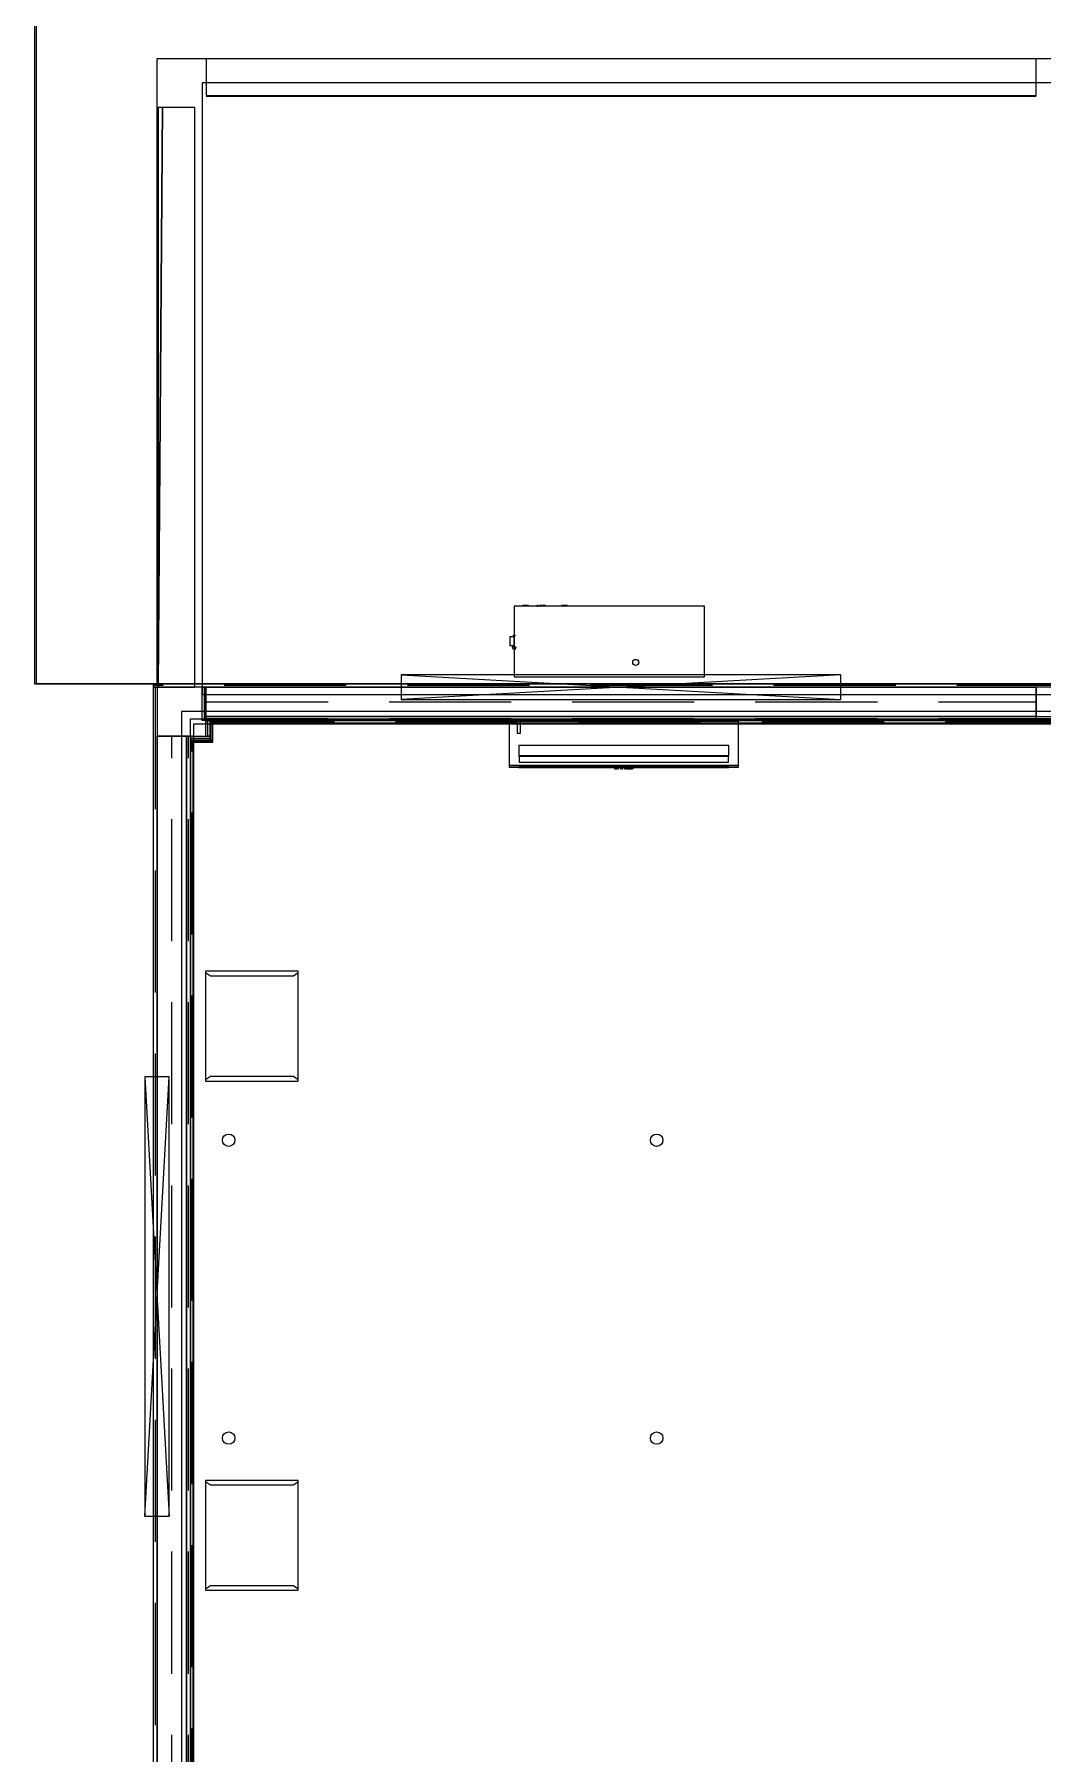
# Model space of a CAD drawing. Extents: x -23.2 to 18.8, y -18.4 to 11.3.
# Drawn here: x -6.38 to -2.25, y 0.62 to 7.66 of the extents above; entities that cross this region are included whole.
import ezdxf

# ---------------------------------------------------------------- set-up
doc = ezdxf.new("R2010")
doc.units = 0
doc.linetypes.add('Dashed', pattern=[0.75, 0.5, -0.25])
for name, color, linetype in [('BUILDINGELEMENTPROXY', 8, 'Continuous'), ('COVERING', 8, 'Continuous'), ('CUBIERTAS', 5, 'Continuous'), ('EJE_MUROS', 8, 'Continuous'), ('FURNISHINGELEMENT', 8, 'Continuous'), ('LOSAS', 3, 'Continuous'), ('MUROS', 7, 'Continuous'), ('VENTANAS', 4, 'Continuous'), ('VIGAS', 5, 'Continuous')]:
    doc.layers.add(name, color=color, linetype=linetype)

msp = doc.modelspace()

# ---------------------------------------------------------------- linework, layer by layer
at = {"layer": 'BUILDINGELEMENTPROXY'}
for p, q in [((-3.6337, 5.3184), (-4.4137, 5.3184)), ((-4.4137, 5.3184), (-4.4137, 5.0284)), ((-4.3703, 5.3204), (-4.3803, 5.3204)), ((-4.3803, 5.3204), (-4.375, 5.3204)), ((-4.375, 5.3204), (-4.3728, 5.3204)), ((-4.3728, 5.3204), (-4.3627, 5.3204)), ((-4.3712, 5.3204), (-4.3678, 5.3204)), ((-4.3644, 5.3204), (-4.3712, 5.3204)), ((-4.3653, 5.3204), (-4.3703, 5.3204)), ((-4.3678, 5.3204), (-4.3644, 5.3204)), ((-4.3553, 5.3204), (-4.3653, 5.3204)), ((-4.3627, 5.3204), (-4.3606, 5.3204)), ((-4.3606, 5.3204), (-4.3553, 5.3204)), ((-4.3203, 5.3204), (-4.3203, 5.3184)), ((-4.3153, 5.3204), (-4.3203, 5.3204)), ((-4.3203, 5.3184), (-4.3153, 5.3184)), ((-4.3153, 5.3184), (-4.3153, 5.3204)), ((-4.3053, 5.3204), (-4.3103, 5.3204)), ((-4.3103, 5.3204), (-4.3053, 5.3204)), ((-4.2903, 5.3204), (-4.3053, 5.3204)), ((-4.3053, 5.3204), (-4.2903, 5.3204)), ((-4.2853, 5.3204), (-4.2903, 5.3204)), ((-4.2903, 5.3204), (-4.2853, 5.3204)), ((-4.2197, 5.3204), (-4.2097, 5.3204)), ((-4.1947, 5.3204), (-4.2197, 5.3204)), ((-4.2097, 5.3204), (-4.2047, 5.3204)), ((-4.2047, 5.3204), (-4.1947, 5.3204)), ((-3.6337, 5.0284), (-3.6337, 5.3184)), ((-4.4137, 5.1921), (-4.4318, 5.1921)), ((-4.4318, 5.1921), (-4.4318, 5.1571)), ((-4.4318, 5.1571), (-4.4137, 5.1571)), ((-4.4137, 5.1571), (-4.4137, 5.1921)), ((-4.4137, 5.0284), (-3.6337, 5.0284)), ((-3.4947, 4.8459, 6.1111), (-4.4347, 4.8459, 6.1111)), ((-4.4347, 4.8459, 6.1111), (-4.4347, 4.7949, 6.1096)), ((-4.4347, 4.7949, 6.1096), (-4.4347, 4.7473, 6.1068)), ((-4.3947, 4.8489, 5.8761), (-4.4016, 4.8489, 5.8721)), ((-4.4016, 4.8489, 5.8721), (-4.4016, 4.7982, 5.8721)), ((-4.3947, 4.8489, 5.9399), (-4.4016, 4.8489, 5.9359)), ((-4.4016, 4.8489, 5.9359), (-4.4016, 4.7982, 5.9359)), ((-4.4016, 4.7982, 5.8721), (-4.3947, 4.7982, 5.8761)), ((-4.4016, 4.7982, 5.9359), (-4.3947, 4.7982, 5.9399)), ((-4.3877, 4.8489, 5.8721), (-4.3947, 4.8489, 5.8761)), ((-4.3877, 4.8489, 5.9359), (-4.3947, 4.8489, 5.9399)), ((-4.3947, 4.7982, 5.8761), (-4.3877, 4.7982, 5.8721)), ((-4.3947, 4.7982, 5.9399), (-4.3877, 4.7982, 5.9359)), ((-4.3877, 4.7982, 5.8721), (-4.3877, 4.8489, 5.8721)), ((-4.3877, 4.7982, 5.9359), (-4.3877, 4.8489, 5.9359)), ((-3.4947, 4.7949, 6.1096), (-3.4947, 4.8459, 6.1111)), ((-3.4947, 4.7473, 6.1068), (-3.4947, 4.7949, 6.1096)), ((-4.4347, 4.7473, 6.1068), (-4.4347, 4.6999, 6.1011)), ((-4.3947, 4.7471, 5.8483), (-4.3947, 4.7039, 5.8231)), ((-3.5347, 4.7471, 5.8483), (-4.3947, 4.7471, 5.8483)), ((-3.5347, 4.7039, 5.8231), (-3.5347, 4.7471, 5.8483)), ((-3.4947, 4.6999, 6.1011), (-3.4947, 4.7473, 6.1068)), ((-4.4347, 4.6999, 6.1011), (-4.4347, 4.6993, 6.1009)), ((-4.4347, 4.6993, 6.1009), (-4.4347, 4.6964, 6.0984)), ((-4.4347, 4.6964, 6.0984), (-4.4347, 4.6684, 6.0899)), ((-4.4347, 4.6684, 6.0899), (-4.4347, 4.6658, 6.0873)), ((-4.4347, 4.6658, 6.0873), (-3.4947, 4.6658, 6.0873)), ((-4.4287, 4.6655, 6.0878), (-4.4347, 4.6655, 6.0878)), ((-4.4347, 4.6655, 6.0878), (-4.4347, 4.665, 6.0881)), ((-4.4347, 4.665, 6.0881), (-4.4347, 4.6642, 6.0881)), ((-4.4347, 4.6642, 6.0881), (-4.4347, 4.663, 6.0877)), ((-4.4347, 4.663, 6.0877), (-4.4347, 4.6578, 6.0821)), ((-4.4347, 4.6578, 6.0821), (-3.4947, 4.6578, 6.0821)), ((-4.4239, 4.6655, 6.0878), (-4.4287, 4.6655, 6.0878)), ((-4.4193, 4.6655, 6.0879), (-4.4239, 4.6655, 6.0878)), ((-4.4149, 4.6655, 6.0879), (-4.4193, 4.6655, 6.0879)), ((-4.4106, 4.6655, 6.0879), (-4.4149, 4.6655, 6.0879)), ((-4.4058, 4.6656, 6.0878), (-4.4106, 4.6655, 6.0879)), ((-4.4009, 4.6656, 6.0878), (-4.4058, 4.6656, 6.0878)), ((-4.3968, 4.6656, 6.0878), (-4.4009, 4.6656, 6.0878)), ((-4.3926, 4.6656, 6.0878), (-4.3968, 4.6656, 6.0878)), ((-4.3947, 4.7039, 5.8231), (-3.9647, 4.7039, 5.8231)), ((-3.5347, 4.6578, 5.9319), (-4.3947, 4.6578, 5.9319)), ((-4.3947, 4.6578, 5.9319), (-4.3947, 4.657, 5.9319)), ((-4.3947, 4.657, 5.9319), (-3.5347, 4.657, 5.9319)), ((-3.5357, 4.7048, 5.8236), (-4.3937, 4.7048, 5.8236)), ((-4.3937, 4.7048, 5.8236), (-4.3937, 4.6801, 5.8659)), ((-4.3937, 4.6801, 5.8659), (-4.3937, 4.6792, 5.8654)), ((-4.3937, 4.6792, 5.8654), (-3.5357, 4.6792, 5.8654)), ((-4.3876, 4.6655, 6.0879), (-4.3926, 4.6656, 6.0878)), ((-4.3831, 4.6655, 6.0879), (-4.3876, 4.6655, 6.0879)), ((-4.3762, 4.6656, 6.0878), (-4.3831, 4.6655, 6.0879)), ((-4.3693, 4.6655, 6.0879), (-4.3762, 4.6656, 6.0878)), ((-4.3648, 4.6655, 6.0879), (-4.3693, 4.6655, 6.0879)), ((-4.3585, 4.6656, 6.0878), (-4.3648, 4.6655, 6.0879)), ((-4.3534, 4.6656, 6.0878), (-4.3585, 4.6656, 6.0878)), ((-4.3487, 4.6655, 6.0879), (-4.3534, 4.6656, 6.0878)), ((-4.3438, 4.6656, 6.0878), (-4.3487, 4.6655, 6.0879)), ((-4.3391, 4.6656, 6.0878), (-4.3438, 4.6656, 6.0878)), ((-4.3348, 4.6656, 6.0878), (-4.3391, 4.6656, 6.0878)), ((-4.3306, 4.6656, 6.0878), (-4.3348, 4.6656, 6.0878)), ((-4.3257, 4.6655, 6.0879), (-4.3306, 4.6656, 6.0878)), ((-4.3211, 4.6656, 6.0878), (-4.3257, 4.6655, 6.0879)), ((-4.3143, 4.6655, 6.0879), (-4.3211, 4.6656, 6.0878)), ((-4.3098, 4.6655, 6.0879), (-4.3143, 4.6655, 6.0879)), ((-4.3054, 4.6656, 6.0878), (-4.3098, 4.6655, 6.0879)), ((-4.3005, 4.6655, 6.0879), (-4.3054, 4.6656, 6.0878)), ((-4.296, 4.6655, 6.0879), (-4.3005, 4.6655, 6.0879)), ((-4.2912, 4.6656, 6.0878), (-4.296, 4.6655, 6.0879)), ((-4.2848, 4.6656, 6.0878), (-4.2912, 4.6656, 6.0878)), ((-4.2799, 4.6655, 6.0879), (-4.2848, 4.6656, 6.0878)), ((-4.2753, 4.6655, 6.0879), (-4.2799, 4.6655, 6.0879)), ((-4.2707, 4.6656, 6.0878), (-4.2753, 4.6655, 6.0879)), ((-4.2661, 4.6655, 6.0879), (-4.2707, 4.6656, 6.0878)), ((-4.2617, 4.6655, 6.0879), (-4.2661, 4.6655, 6.0879)), ((-4.2572, 4.6656, 6.0878), (-4.2617, 4.6655, 6.0879)), ((-4.2523, 4.6655, 6.0879), (-4.2572, 4.6656, 6.0878)), ((-4.2478, 4.6655, 6.0879), (-4.2523, 4.6655, 6.0879)), ((-4.2432, 4.6656, 6.0878), (-4.2478, 4.6655, 6.0879)), ((-4.2386, 4.6655, 6.0879), (-4.2432, 4.6656, 6.0878)), ((-4.2341, 4.6655, 6.0879), (-4.2386, 4.6655, 6.0879)), ((-4.2297, 4.6656, 6.0878), (-4.2341, 4.6655, 6.0879)), ((-4.2248, 4.6655, 6.0879), (-4.2297, 4.6656, 6.0878)), ((-4.2203, 4.6655, 6.0879), (-4.2248, 4.6655, 6.0879)), ((-4.2155, 4.6656, 6.0878), (-4.2203, 4.6655, 6.0879)), ((-4.2076, 4.6656, 6.0878), (-4.2155, 4.6656, 6.0878)), ((-4.2031, 4.6656, 6.0878), (-4.2076, 4.6656, 6.0878)), ((-4.1955, 4.6656, 6.0878), (-4.2031, 4.6656, 6.0878)), ((-4.1904, 4.6655, 6.0879), (-4.1955, 4.6656, 6.0878)), ((-4.1859, 4.6655, 6.0879), (-4.1904, 4.6655, 6.0879)), ((-4.1795, 4.6656, 6.0878), (-4.1859, 4.6655, 6.0879)), ((-4.1743, 4.6656, 6.0878), (-4.1795, 4.6656, 6.0878)), ((-4.1694, 4.6655, 6.0879), (-4.1743, 4.6656, 6.0878)), ((-4.1647, 4.6655, 6.0878), (-4.1694, 4.6655, 6.0879)), ((-4.1596, 4.6656, 6.0878), (-4.1647, 4.6655, 6.0878)), ((-4.1549, 4.6655, 6.0879), (-4.1596, 4.6656, 6.0878)), ((-4.1499, 4.6655, 6.0879), (-4.1549, 4.6655, 6.0879)), ((-4.1448, 4.6656, 6.0878), (-4.1499, 4.6655, 6.0879)), ((-4.1402, 4.6655, 6.0879), (-4.1448, 4.6656, 6.0878)), ((-4.1354, 4.6655, 6.0879), (-4.1402, 4.6655, 6.0879)), ((-4.1305, 4.6656, 6.0878), (-4.1354, 4.6655, 6.0879)), ((-4.126, 4.6655, 6.0879), (-4.1305, 4.6656, 6.0878)), ((-4.1193, 4.6655, 6.0879), (-4.126, 4.6655, 6.0879)), ((-4.1147, 4.6655, 6.0879), (-4.1193, 4.6655, 6.0879)), ((-4.1079, 4.6656, 6.0878), (-4.1147, 4.6655, 6.0879)), ((-4.101, 4.6655, 6.0879), (-4.1079, 4.6656, 6.0878)), ((-4.0964, 4.6655, 6.0879), (-4.101, 4.6655, 6.0879)), ((-4.0917, 4.6656, 6.0878), (-4.0964, 4.6655, 6.0879)), ((-4.0855, 4.6656, 6.0878), (-4.0917, 4.6656, 6.0878)), ((-4.0803, 4.6655, 6.0879), (-4.0855, 4.6656, 6.0878)), ((-4.0758, 4.6655, 6.0878), (-4.0803, 4.6655, 6.0879)), ((-4.0693, 4.6656, 6.0878), (-4.0758, 4.6655, 6.0878)), ((-4.0624, 4.6656, 6.0878), (-4.0693, 4.6656, 6.0878)), ((-4.0576, 4.6656, 6.0878), (-4.0624, 4.6656, 6.0878)), ((-4.0528, 4.6655, 6.0879), (-4.0576, 4.6656, 6.0878)), ((-4.048, 4.6656, 6.0878), (-4.0528, 4.6655, 6.0879)), ((-4.0432, 4.6656, 6.0878), (-4.048, 4.6656, 6.0878)), ((-4.0387, 4.6654, 6.0879), (-4.0432, 4.6656, 6.0878)), ((-4.0344, 4.6656, 6.0878), (-4.0387, 4.6654, 6.0879)), ((-4.0299, 4.6655, 6.0879), (-4.0344, 4.6656, 6.0878)), ((-4.0246, 4.6655, 6.0879), (-4.0299, 4.6655, 6.0879)), ((-4.0197, 4.6656, 6.0878), (-4.0246, 4.6655, 6.0879)), ((-4.0152, 4.6656, 6.0878), (-4.0197, 4.6656, 6.0878)), ((-4.0092, 4.6655, 6.0879), (-4.0152, 4.6656, 6.0878)), ((-4.0047, 4.6655, 6.0879), (-4.0092, 4.6655, 6.0879)), ((-3.9978, 4.6656, 6.0878), (-4.0047, 4.6655, 6.0879)), ((-3.9926, 4.6528, 6.0185), (-4.0034, 4.6528, 6.0185)), ((-4.0034, 4.6528, 6.0185), (-4.0034, 4.651, 6.0185)), ((-4.0034, 4.651, 6.0185), (-3.9926, 4.651, 6.0185)), ((-3.9923, 4.6532, 6.0054), (-4.0015, 4.6532, 6.0054)), ((-4.0015, 4.6532, 6.0054), (-4.0015, 4.6514, 6.0053)), ((-3.993, 4.653, 6.0122), (-4.0015, 4.653, 6.0122)), ((-4.0015, 4.653, 6.0122), (-4.0015, 4.6512, 6.0121)), ((-4.0015, 4.6514, 6.0053), (-3.9923, 4.6514, 6.0053)), ((-4.0015, 4.6512, 6.0121), (-3.993, 4.6512, 6.0121)), ((-3.9932, 4.6655, 6.0879), (-3.9978, 4.6656, 6.0878)), ((-3.9884, 4.6655, 6.0879), (-3.9932, 4.6655, 6.0879)), ((-3.993, 4.6512, 6.0121), (-3.993, 4.653, 6.0122)), ((-3.9926, 4.651, 6.0185), (-3.9926, 4.6528, 6.0185)), ((-3.9923, 4.6514, 6.0053), (-3.9923, 4.6532, 6.0054)), ((-3.9863, 4.6528, 6.0185), (-3.9895, 4.6528, 6.0185)), ((-3.9895, 4.6528, 6.0185), (-3.9895, 4.651, 6.0185)), ((-3.9895, 4.651, 6.0185), (-3.9863, 4.651, 6.0185)), ((-3.9826, 4.6655, 6.0879), (-3.9884, 4.6655, 6.0879)), ((-3.9863, 4.651, 6.0185), (-3.9863, 4.6528, 6.0185)), ((-3.9781, 4.6656, 6.0878), (-3.9826, 4.6655, 6.0879)), ((-3.9756, 4.6528, 6.0185), (-3.9788, 4.6528, 6.0185)), ((-3.9788, 4.6528, 6.0185), (-3.9788, 4.651, 6.0185)), ((-3.9788, 4.651, 6.0185), (-3.9756, 4.651, 6.0185)), ((-3.9715, 4.6655, 6.0878), (-3.9781, 4.6656, 6.0878)), ((-3.9756, 4.651, 6.0185), (-3.9756, 4.6528, 6.0185)), ((-3.9691, 4.6528, 6.0185), (-3.9723, 4.6528, 6.0185)), ((-3.9723, 4.6528, 6.0185), (-3.9723, 4.651, 6.0185)), ((-3.9723, 4.651, 6.0185), (-3.9691, 4.651, 6.0185)), ((-3.967, 4.6655, 6.0879), (-3.9715, 4.6655, 6.0878)), ((-3.9691, 4.651, 6.0185), (-3.9691, 4.6528, 6.0185)), ((-3.9623, 4.6656, 6.0878), (-3.967, 4.6655, 6.0879)), ((-3.9647, 4.7039, 5.8231), (-3.5347, 4.7039, 5.8231)), ((-3.9578, 4.6655, 6.0879), (-3.9623, 4.6656, 6.0878)), ((-3.9584, 4.6528, 6.0185), (-3.9617, 4.6528, 6.0185)), ((-3.9617, 4.6528, 6.0185), (-3.9617, 4.651, 6.0185)), ((-3.9617, 4.651, 6.0185), (-3.9584, 4.651, 6.0185)), ((-3.9584, 4.651, 6.0185), (-3.9584, 4.6528, 6.0185)), ((-3.9534, 4.6656, 6.0878), (-3.9578, 4.6655, 6.0879)), ((-3.9443, 4.6528, 6.0185), (-3.9551, 4.6528, 6.0185)), ((-3.9551, 4.6528, 6.0185), (-3.9551, 4.651, 6.0185)), ((-3.9551, 4.651, 6.0185), (-3.9443, 4.651, 6.0185)), ((-3.9487, 4.6655, 6.0878), (-3.9534, 4.6656, 6.0878)), ((-3.9441, 4.6532, 6.0054), (-3.9532, 4.6532, 6.0054)), ((-3.9532, 4.6532, 6.0054), (-3.9532, 4.6514, 6.0053)), ((-3.9448, 4.653, 6.0122), (-3.9532, 4.653, 6.0122)), ((-3.9532, 4.653, 6.0122), (-3.9532, 4.6512, 6.0121)), ((-3.9532, 4.6514, 6.0053), (-3.9441, 4.6514, 6.0053)), ((-3.9532, 4.6512, 6.0121), (-3.9448, 4.6512, 6.0121)), ((-3.9427, 4.6655, 6.0879), (-3.9487, 4.6655, 6.0878)), ((-3.9448, 4.6512, 6.0121), (-3.9448, 4.653, 6.0122)), ((-3.9443, 4.651, 6.0185), (-3.9443, 4.6528, 6.0185)), ((-3.9441, 4.6514, 6.0053), (-3.9441, 4.6532, 6.0054)), ((-3.9377, 4.6656, 6.0878), (-3.9427, 4.6655, 6.0879)), ((-3.9306, 4.6528, 6.0185), (-3.9424, 4.6528, 6.0185)), ((-3.9424, 4.6528, 6.0185), (-3.9424, 4.651, 6.0185)), ((-3.9424, 4.651, 6.0185), (-3.9306, 4.651, 6.0185)), ((-3.9311, 4.6656, 6.0878), (-3.9377, 4.6656, 6.0878)), ((-3.9261, 4.6655, 6.0879), (-3.9311, 4.6656, 6.0878)), ((-3.9306, 4.651, 6.0185), (-3.9306, 4.6528, 6.0185)), ((-3.9264, 4.6528, 6.0185), (-3.9283, 4.6528, 6.0185)), ((-3.9283, 4.6528, 6.0185), (-3.9283, 4.651, 6.0185)), ((-3.9283, 4.651, 6.0185), (-3.9264, 4.651, 6.0185)), ((-3.9264, 4.651, 6.0185), (-3.9264, 4.6528, 6.0185)), ((-3.9194, 4.6655, 6.0879), (-3.9261, 4.6655, 6.0879)), ((-3.9143, 4.6655, 6.0879), (-3.9194, 4.6655, 6.0879)), ((-3.9068, 4.6655, 6.0879), (-3.9143, 4.6655, 6.0879)), ((-3.9022, 4.6656, 6.0878), (-3.9068, 4.6655, 6.0879)), ((-3.8948, 4.6656, 6.0878), (-3.9022, 4.6656, 6.0878)), ((-3.8898, 4.6655, 6.0879), (-3.8948, 4.6656, 6.0878)), ((-3.8855, 4.6656, 6.0878), (-3.8898, 4.6655, 6.0879)), ((-3.8811, 4.6655, 6.0879), (-3.8855, 4.6656, 6.0878)), ((-3.8767, 4.6655, 6.0878), (-3.8811, 4.6655, 6.0879)), ((-3.87, 4.6656, 6.0878), (-3.8767, 4.6655, 6.0878)), ((-3.8655, 4.6655, 6.0879), (-3.87, 4.6656, 6.0878)), ((-3.8582, 4.6656, 6.0878), (-3.8655, 4.6655, 6.0879)), ((-3.8508, 4.6656, 6.0878), (-3.8582, 4.6656, 6.0878)), ((-3.8463, 4.6656, 6.0878), (-3.8508, 4.6656, 6.0878)), ((-3.8401, 4.6655, 6.0879), (-3.8463, 4.6656, 6.0878)), ((-3.8348, 4.6655, 6.0879), (-3.8401, 4.6655, 6.0879)), ((-3.83, 4.6656, 6.0878), (-3.8348, 4.6655, 6.0879)), ((-3.8225, 4.6656, 6.0878), (-3.83, 4.6656, 6.0878)), ((-3.8178, 4.6655, 6.0879), (-3.8225, 4.6656, 6.0878)), ((-3.8128, 4.6656, 6.0878), (-3.8178, 4.6655, 6.0879)), ((-3.8063, 4.6656, 6.0878), (-3.8128, 4.6656, 6.0878)), ((-3.8013, 4.6655, 6.0879), (-3.8063, 4.6656, 6.0878)), ((-3.7945, 4.6655, 6.0879), (-3.8013, 4.6655, 6.0879)), ((-3.7894, 4.6655, 6.0879), (-3.7945, 4.6655, 6.0879)), ((-3.7847, 4.6656, 6.0878), (-3.7894, 4.6655, 6.0879)), ((-3.7804, 4.6656, 6.0878), (-3.7847, 4.6656, 6.0878)), ((-3.7761, 4.6656, 6.0878), (-3.7804, 4.6656, 6.0878)), ((-3.7713, 4.6655, 6.0879), (-3.7761, 4.6656, 6.0878)), ((-3.766, 4.6655, 6.0879), (-3.7713, 4.6655, 6.0879)), ((-3.7599, 4.6656, 6.0878), (-3.766, 4.6655, 6.0879)), ((-3.7554, 4.6656, 6.0878), (-3.7599, 4.6656, 6.0878)), ((-3.7507, 4.6655, 6.0879), (-3.7554, 4.6656, 6.0878)), ((-3.746, 4.6656, 6.0878), (-3.7507, 4.6655, 6.0879)), ((-3.7407, 4.6655, 6.0879), (-3.746, 4.6656, 6.0878)), ((-3.7354, 4.6656, 6.0878), (-3.7407, 4.6655, 6.0879)), ((-3.7307, 4.6655, 6.0879), (-3.7354, 4.6656, 6.0878)), ((-3.726, 4.6656, 6.0878), (-3.7307, 4.6655, 6.0879)), ((-3.7215, 4.6656, 6.0878), (-3.726, 4.6656, 6.0878)), ((-3.7152, 4.6655, 6.0879), (-3.7215, 4.6656, 6.0878)), ((-3.7099, 4.6655, 6.0879), (-3.7152, 4.6655, 6.0879)), ((-3.7051, 4.6656, 6.0878), (-3.7099, 4.6655, 6.0879)), ((-3.6976, 4.6656, 6.0878), (-3.7051, 4.6656, 6.0878)), ((-3.6928, 4.6655, 6.0879), (-3.6976, 4.6656, 6.0878)), ((-3.6879, 4.6656, 6.0878), (-3.6928, 4.6655, 6.0879)), ((-3.6814, 4.6656, 6.0878), (-3.6879, 4.6656, 6.0878)), ((-3.6764, 4.6655, 6.0879), (-3.6814, 4.6656, 6.0878)), ((-3.6696, 4.6655, 6.0879), (-3.6764, 4.6655, 6.0879)), ((-3.6645, 4.6655, 6.0879), (-3.6696, 4.6655, 6.0879)), ((-3.6571, 4.6655, 6.0879), (-3.6645, 4.6655, 6.0879)), ((-3.6525, 4.6656, 6.0878), (-3.6571, 4.6655, 6.0879)), ((-3.6475, 4.6655, 6.0879), (-3.6525, 4.6656, 6.0878)), ((-3.6433, 4.6656, 6.0878), (-3.6475, 4.6655, 6.0879)), ((-3.6391, 4.6655, 6.0879), (-3.6433, 4.6656, 6.0878)), ((-3.6346, 4.6655, 6.0878), (-3.6391, 4.6655, 6.0879)), ((-3.6295, 4.6656, 6.0878), (-3.6346, 4.6655, 6.0878)), ((-3.6235, 4.6655, 6.0879), (-3.6295, 4.6656, 6.0878)), ((-3.6157, 4.6655, 6.0879), (-3.6235, 4.6655, 6.0879)), ((-3.6085, 4.6656, 6.0878), (-3.6157, 4.6655, 6.0879)), ((-3.6011, 4.6656, 6.0878), (-3.6085, 4.6656, 6.0878)), ((-3.5966, 4.6656, 6.0878), (-3.6011, 4.6656, 6.0878)), ((-3.5903, 4.6655, 6.0879), (-3.5966, 4.6656, 6.0878)), ((-3.585, 4.6655, 6.0879), (-3.5903, 4.6655, 6.0879)), ((-3.5803, 4.6656, 6.0878), (-3.585, 4.6655, 6.0879)), ((-3.5757, 4.6655, 6.0879), (-3.5803, 4.6656, 6.0878)), ((-3.5708, 4.6656, 6.0878), (-3.5757, 4.6655, 6.0879)), ((-3.566, 4.6656, 6.0878), (-3.5708, 4.6656, 6.0878)), ((-3.5591, 4.6655, 6.0879), (-3.566, 4.6656, 6.0878)), ((-3.5541, 4.6655, 6.0879), (-3.5591, 4.6655, 6.0879)), ((-3.5492, 4.6656, 6.0878), (-3.5541, 4.6655, 6.0879)), ((-3.5442, 4.6655, 6.0879), (-3.5492, 4.6656, 6.0878)), ((-3.5395, 4.6655, 6.0879), (-3.5442, 4.6655, 6.0879)), ((-3.5332, 4.6656, 6.0878), (-3.5395, 4.6655, 6.0879)), ((-3.5357, 4.6801, 5.8659), (-3.5357, 4.7048, 5.8236)), ((-3.5357, 4.6792, 5.8654), (-3.5357, 4.6801, 5.8659)), ((-3.5347, 4.657, 5.9319), (-3.5347, 4.6578, 5.9319)), ((-3.5279, 4.6656, 6.0878), (-3.5332, 4.6656, 6.0878)), ((-3.5234, 4.6655, 6.0879), (-3.5279, 4.6656, 6.0878)), ((-3.5189, 4.6656, 6.0878), (-3.5234, 4.6655, 6.0879)), ((-3.5142, 4.6655, 6.0879), (-3.5189, 4.6656, 6.0878)), ((-3.5101, 4.6656, 6.0878), (-3.5142, 4.6655, 6.0879)), ((-3.5059, 4.6655, 6.0878), (-3.5101, 4.6656, 6.0878)), ((-3.5013, 4.6655, 6.0878), (-3.5059, 4.6655, 6.0878)), ((-3.4947, 4.6655, 6.0878), (-3.5013, 4.6655, 6.0878)), ((-3.4947, 4.6987, 6.1006), (-3.4947, 4.6999, 6.1011)), ((-3.4947, 4.6964, 6.0984), (-3.4947, 4.6987, 6.1006)), ((-3.4947, 4.6684, 6.0899), (-3.4947, 4.6964, 6.0984)), ((-3.4947, 4.6658, 6.0873), (-3.4947, 4.6684, 6.0899)), ((-3.4947, 4.665, 6.0881), (-3.4947, 4.6655, 6.0878)), ((-3.4947, 4.6642, 6.0881), (-3.4947, 4.665, 6.0881)), ((-3.4947, 4.663, 6.0877), (-3.4947, 4.6642, 6.0881)), ((-3.4947, 4.6578, 6.0821), (-3.4947, 4.663, 6.0877)), ((-5.2978, 3.8229, 3.85), (-5.6778, 3.8229, 3.85)), ((-5.6778, 3.8229, 3.85), (-5.6778, 3.3729, 3.85)), ((-5.6578, 3.8029, 3.49), (-5.6778, 3.8169, 3.476)), ((-5.6778, 3.8169, 3.476), (-5.6778, 3.3789, 3.476)), ((-5.3178, 3.8029, 3.49), (-5.6578, 3.8029, 3.49)), ((-5.2978, 3.8169, 3.476), (-5.3178, 3.8029, 3.49)), ((-5.2978, 3.3729, 3.85), (-5.2978, 3.8229, 3.85)), ((-5.2978, 3.3789, 3.476), (-5.2978, 3.8169, 3.476)), ((-5.6778, 3.3789, 3.476), (-5.6578, 3.3929, 3.49)), ((-5.6578, 3.3929, 3.49), (-5.3178, 3.3929, 3.49)), ((-5.3178, 3.3929, 3.49), (-5.2978, 3.3789, 3.476)), ((-5.6778, 3.3729, 3.85), (-5.2978, 3.3729, 3.85)), ((-5.2978, 1.7379, 3.85), (-5.6778, 1.7379, 3.85)), ((-5.6778, 1.7379, 3.85), (-5.6778, 1.2879, 3.85)), ((-5.6578, 1.7179, 3.49), (-5.6778, 1.7319, 3.476)), ((-5.6778, 1.7319, 3.476), (-5.6778, 1.2939, 3.476)), ((-5.3178, 1.7179, 3.49), (-5.6578, 1.7179, 3.49)), ((-5.2978, 1.7319, 3.476), (-5.3178, 1.7179, 3.49)), ((-5.2978, 1.2879, 3.85), (-5.2978, 1.7379, 3.85)), ((-5.2978, 1.2939, 3.476), (-5.2978, 1.7319, 3.476)), ((-5.6778, 1.2939, 3.476), (-5.6578, 1.3079, 3.49)), ((-5.6778, 1.2879, 3.85), (-5.2978, 1.2879, 3.85)), ((-5.6578, 1.3079, 3.49), (-5.3178, 1.3079, 3.49)), ((-5.3178, 1.3079, 3.49), (-5.2978, 1.2939, 3.476))]:
    msp.add_line(p, q, dxfattribs=at)
for centre, radius in [((-4.4137, 5.1465), 0.00635), ((-4.4137, 5.1969), 0.0032), ((-3.9157, 5.0874), 0.0125)]:
    msp.add_circle(centre, radius, dxfattribs=at)
at = {"layer": 'COVERING'}
for p, q in [((-6.3718, 8.0859), (-6.3718, 5.0009)), ((-5.8757, 5.0009), (-5.8757, 7.5603)), ((-5.8757, 7.5603), (5.9888, 7.5603)), ((-5.6912, 7.4603), (-5.6912, 4.9557)), ((5.8688, 7.4603), (-5.6912, 7.4603)), ((-6.3718, 5.0009), (-5.8757, 5.0009)), ((-5.6912, 4.9557), (-2.0512, 4.9557)), ((-2.1762, 4.8859), (-5.7762, 4.8859)), ((-5.7762, 4.8859), (-5.7762, 0.0938))]:
    msp.add_line(p, q, dxfattribs=at)
at = {"layer": 'CUBIERTAS'}
for p, q in [((-6.3787, 8.0859, 3.6088), (-6.3787, 4.9991, 3.6088)), ((-6.3787, 4.9991, 3.6088), (-3.7329, 4.9991, 4.5348)), ((-3.7329, 4.9991, 4.5348), (1.5638, 4.9991, 4.5348))]:
    msp.add_line(p, q, dxfattribs=at)
at = {"layer": 'EJE_MUROS', "linetype": 'Dashed'}
for p, q in [((1.6488, 4.9934), (-5.8912, 4.9934)), ((-5.8837, 4.9859), (-5.8837, -0.0191)), ((-5.6837, 4.9859), (-5.6837, 4.8489)), ((-5.6762, 4.9259), (-2.2762, 4.9259)), ((-5.6762, 4.8574), (-2.1962, 4.8574)), ((-5.6677, 4.7859), (-5.6677, 4.8489)), ((-5.6542, 4.7689), (-5.6542, 4.8489)), ((-5.6492, 4.8439), (-2.2132, 4.8439)), ((-5.8162, 0.1959), (-5.8162, 4.7859)), ((-5.7477, 0.1959), (-5.7477, 4.7859)), ((-5.7392, 4.7774), (-5.6592, 4.7774)), ((-5.7342, 0.2229), (-5.7342, 4.7689)), ((-5.7292, 4.7639), (-5.6492, 4.7639))]:
    msp.add_line(p, q, dxfattribs=at)
at = {"layer": 'FURNISHINGELEMENT'}
for centre in [(-5.583, 3.1307), (-3.8304, 3.1307), (-5.583, 1.9111), (-3.8304, 1.9111)]:
    msp.add_circle(centre, 0.0254, dxfattribs=at)
at = {"layer": 'LOSAS'}
for p, q in [((-5.7392, 0.0959), (-5.7392, 4.8559)), ((-5.7392, 4.8559), (-2.1592, 4.8559)), ((-5.7262, 0.1759), (-5.7262, 4.8359)), ((-5.7262, 4.8359), (-2.1302, 4.8359))]:
    msp.add_line(p, q, dxfattribs=at)
at = {"layer": 'MUROS'}
for p, q in [((-5.8912, 4.9859), (-5.8912, 5.0009)), ((-5.8912, 5.0009), (1.6488, 5.0009)), ((1.6488, 4.9859), (-5.8912, 4.9859)), ((-5.8912, -0.0191), (-5.8912, 4.9859)), ((-5.8912, 4.9859), (-5.8762, 4.9859)), ((-5.8762, 4.9859), (-5.8762, -0.0191)), ((-5.6912, 4.8489), (-5.6912, 4.9859)), ((-5.6912, 4.9859), (-5.6762, 4.9859)), ((-5.6762, 4.9859), (-2.2762, 4.9859)), ((-5.6762, 4.8659), (-5.6762, 4.9859)), ((-5.6762, 4.9859), (-5.6762, 4.8489)), ((-2.2762, 4.9859), (-2.2762, 4.8659)), ((-2.2762, 4.8659), (-5.6762, 4.8659)), ((-5.6762, 4.8659), (-2.1962, 4.8659)), ((-5.6762, 4.8489), (-5.6762, 4.8659)), ((-5.6762, 4.8489), (-5.6912, 4.8489)), ((-2.1962, 4.8489), (-5.6762, 4.8489)), ((-5.6762, 4.7859), (-5.6762, 4.8489)), ((-5.6762, 4.8489), (-5.6592, 4.8489)), ((-5.6592, 4.8489), (-5.6592, 4.7859)), ((-5.6592, 4.7689), (-5.6592, 4.8489)), ((-5.6592, 4.8489), (-5.6492, 4.8489)), ((-5.6492, 4.8489), (-5.6492, 4.7689)), ((-5.6492, 4.8489), (-2.2132, 4.8489)), ((-5.6492, 4.8389), (-5.6492, 4.8489)), ((-2.2132, 4.8389), (-5.6492, 4.8389)), ((-5.8762, 0.1959), (-5.8762, 4.7859)), ((-5.8762, 4.7859), (-5.7562, 4.7859)), ((-5.7562, 4.7859), (-5.7562, 0.1959)), ((-5.7562, 0.1959), (-5.7562, 4.7859)), ((-5.7562, 4.7859), (-5.7392, 4.7859)), ((-5.7392, 4.7859), (-5.7392, 0.1959)), ((-5.7392, 4.7859), (-5.6592, 4.7859)), ((-5.7392, 4.7689), (-5.7392, 4.7859)), ((-5.6592, 4.7689), (-5.7392, 4.7689)), ((-5.7392, 0.2229), (-5.7392, 4.7689)), ((-5.7392, 4.7689), (-5.7292, 4.7689)), ((-5.7292, 4.7689), (-5.7292, 0.2229)), ((-5.7292, 4.7689), (-5.6492, 4.7689)), ((-5.7292, 4.7589), (-5.7292, 4.7689)), ((-5.6492, 4.7589), (-5.7292, 4.7589)), ((-5.6592, 4.7859), (-5.6762, 4.7859)), ((-5.6592, 4.7859), (-5.6592, 4.7689)), ((-5.6492, 4.7689), (-5.6592, 4.7689)), ((-5.6492, 4.7689), (-5.6492, 4.7589))]:
    msp.add_line(p, q, dxfattribs=at)
at = {"layer": 'VENTANAS'}
for p, q in [((-3.0762, 5.0359), (-4.8762, 5.0359)), ((-4.8762, 5.0359), (-4.8762, 4.9359)), ((-3.0762, 5.0359), (-4.8762, 4.9359)), ((-4.8762, 5.0359), (-3.0762, 4.9359)), ((-3.0762, 5.0359), (-4.8762, 5.0359)), ((-4.8762, 5.0359), (-4.8762, 4.9359)), ((-3.0762, 5.0359), (-4.8762, 4.9359)), ((-4.8762, 5.0359), (-3.0762, 4.9359)), ((-3.0762, 5.0359), (-4.8762, 5.0359)), ((-4.8762, 5.0359), (-4.8762, 4.9359)), ((-3.0762, 5.0359), (-4.8762, 4.9359)), ((-4.8762, 5.0359), (-3.0762, 4.9359)), ((-3.0762, 5.0359), (-4.8762, 5.0359)), ((-4.8762, 5.0359), (-4.8762, 4.9359)), ((-3.0762, 5.0359), (-4.8762, 4.9359)), ((-4.8762, 5.0359), (-3.0762, 4.9359)), ((-3.0762, 5.0359), (-4.8762, 5.0359)), ((-4.8762, 5.0359), (-4.8762, 4.9359)), ((-3.0762, 5.0359), (-4.8762, 4.9359)), ((-4.8762, 5.0359), (-3.0762, 4.9359)), ((-3.0762, 5.0359), (-4.8762, 5.0359)), ((-4.8762, 5.0359), (-4.8762, 4.9359)), ((-3.0762, 5.0359), (-4.8762, 4.9359)), ((-4.8762, 5.0359), (-3.0762, 4.9359)), ((-3.0762, 5.0359), (-4.8762, 5.0359)), ((-4.8762, 5.0359), (-4.8762, 4.9359)), ((-3.0762, 5.0359), (-4.8762, 4.9359)), ((-4.8762, 5.0359), (-3.0762, 4.9359)), ((-3.0762, 5.0359), (-4.8762, 5.0359)), ((-4.8762, 5.0359), (-4.8762, 4.9359)), ((-3.0762, 5.0359), (-4.8762, 4.9359)), ((-4.8762, 5.0359), (-3.0762, 4.9359)), ((-3.0762, 5.0359), (-4.8762, 5.0359)), ((-4.8762, 5.0359), (-4.8762, 4.9359)), ((-3.0762, 5.0359), (-4.8762, 4.9359)), ((-4.8762, 5.0359), (-3.0762, 4.9359)), ((-3.0762, 5.0359), (-4.8762, 5.0359)), ((-4.8762, 5.0359), (-4.8762, 4.9359)), ((-3.0762, 5.0359), (-4.8762, 4.9359)), ((-4.8762, 5.0359), (-3.0762, 4.9359)), ((-3.0762, 5.0359), (-4.8762, 5.0359)), ((-4.8762, 5.0359), (-4.8762, 4.9359)), ((-3.0762, 5.0359), (-4.8762, 4.9359)), ((-4.8762, 5.0359), (-3.0762, 4.9359)), ((-3.0762, 5.0359), (-4.8762, 5.0359)), ((-4.8762, 5.0359), (-4.8762, 4.9359)), ((-3.0762, 5.0359), (-4.8762, 4.9359)), ((-4.8762, 5.0359), (-3.0762, 4.9359)), ((-3.0762, 4.9359), (-3.0762, 5.0359)), ((-3.0762, 4.9359), (-3.0762, 5.0359)), ((-3.0762, 4.9359), (-3.0762, 5.0359)), ((-3.0762, 4.9359), (-3.0762, 5.0359)), ((-3.0762, 4.9359), (-3.0762, 5.0359)), ((-3.0762, 4.9359), (-3.0762, 5.0359)), ((-3.0762, 4.9359), (-3.0762, 5.0359)), ((-3.0762, 4.9359), (-3.0762, 5.0359)), ((-3.0762, 4.9359), (-3.0762, 5.0359)), ((-3.0762, 4.9359), (-3.0762, 5.0359)), ((-3.0762, 4.9359), (-3.0762, 5.0359)), ((-3.0762, 4.9359), (-3.0762, 5.0359)), ((-4.8762, 4.9359), (-3.0762, 4.9359)), ((-4.8762, 4.9359), (-3.0762, 4.9359)), ((-4.8762, 4.9359), (-3.0762, 4.9359)), ((-4.8762, 4.9359), (-3.0762, 4.9359)), ((-4.8762, 4.9359), (-3.0762, 4.9359)), ((-4.8762, 4.9359), (-3.0762, 4.9359)), ((-4.8762, 4.9359), (-3.0762, 4.9359)), ((-4.8762, 4.9359), (-3.0762, 4.9359)), ((-4.8762, 4.9359), (-3.0762, 4.9359)), ((-4.8762, 4.9359), (-3.0762, 4.9359)), ((-4.8762, 4.9359), (-3.0762, 4.9359)), ((-4.8762, 4.9359), (-3.0762, 4.9359)), ((-5.9262, 3.3909), (-5.9262, 1.5909)), ((-5.8262, 3.3909), (-5.9262, 3.3909)), ((-5.9262, 3.3909), (-5.8262, 1.5909)), ((-5.9262, 1.5909), (-5.8262, 3.3909)), ((-5.9262, 3.3909), (-5.9262, 1.5909)), ((-5.8262, 3.3909), (-5.9262, 3.3909)), ((-5.9262, 3.3909), (-5.8262, 1.5909)), ((-5.9262, 1.5909), (-5.8262, 3.3909)), ((-5.9262, 3.3909), (-5.9262, 1.5909)), ((-5.8262, 3.3909), (-5.9262, 3.3909)), ((-5.9262, 3.3909), (-5.8262, 1.5909)), ((-5.9262, 1.5909), (-5.8262, 3.3909)), ((-5.9262, 3.3909), (-5.9262, 1.5909)), ((-5.8262, 3.3909), (-5.9262, 3.3909)), ((-5.9262, 3.3909), (-5.8262, 1.5909)), ((-5.9262, 1.5909), (-5.8262, 3.3909)), ((-5.9262, 3.3909), (-5.9262, 1.5909)), ((-5.8262, 3.3909), (-5.9262, 3.3909)), ((-5.9262, 3.3909), (-5.8262, 1.5909)), ((-5.9262, 1.5909), (-5.8262, 3.3909)), ((-5.9262, 3.3909), (-5.9262, 1.5909)), ((-5.8262, 3.3909), (-5.9262, 3.3909)), ((-5.9262, 3.3909), (-5.8262, 1.5909)), ((-5.9262, 1.5909), (-5.8262, 3.3909)), ((-5.9262, 3.3909), (-5.9262, 1.5909)), ((-5.8262, 3.3909), (-5.9262, 3.3909)), ((-5.9262, 3.3909), (-5.8262, 1.5909)), ((-5.9262, 1.5909), (-5.8262, 3.3909)), ((-5.9262, 3.3909), (-5.9262, 1.5909)), ((-5.8262, 3.3909), (-5.9262, 3.3909)), ((-5.9262, 3.3909), (-5.8262, 1.5909)), ((-5.9262, 1.5909), (-5.8262, 3.3909)), ((-5.9262, 3.3909), (-5.9262, 1.5909)), ((-5.8262, 3.3909), (-5.9262, 3.3909)), ((-5.9262, 3.3909), (-5.8262, 1.5909)), ((-5.9262, 1.5909), (-5.8262, 3.3909)), ((-5.9262, 3.3909), (-5.9262, 1.5909)), ((-5.8262, 3.3909), (-5.9262, 3.3909)), ((-5.9262, 3.3909), (-5.8262, 1.5909)), ((-5.9262, 1.5909), (-5.8262, 3.3909)), ((-5.9262, 3.3909), (-5.9262, 1.5909)), ((-5.8262, 3.3909), (-5.9262, 3.3909)), ((-5.9262, 3.3909), (-5.8262, 1.5909)), ((-5.9262, 1.5909), (-5.8262, 3.3909)), ((-5.9262, 3.3909), (-5.9262, 1.5909)), ((-5.8262, 3.3909), (-5.9262, 3.3909)), ((-5.9262, 3.3909), (-5.8262, 1.5909)), ((-5.9262, 1.5909), (-5.8262, 3.3909)), ((-5.8262, 1.5909), (-5.8262, 3.3909)), ((-5.8262, 1.5909), (-5.8262, 3.3909)), ((-5.8262, 1.5909), (-5.8262, 3.3909)), ((-5.8262, 1.5909), (-5.8262, 3.3909)), ((-5.8262, 1.5909), (-5.8262, 3.3909)), ((-5.8262, 1.5909), (-5.8262, 3.3909)), ((-5.8262, 1.5909), (-5.8262, 3.3909)), ((-5.8262, 1.5909), (-5.8262, 3.3909)), ((-5.8262, 1.5909), (-5.8262, 3.3909)), ((-5.8262, 1.5909), (-5.8262, 3.3909)), ((-5.8262, 1.5909), (-5.8262, 3.3909)), ((-5.8262, 1.5909), (-5.8262, 3.3909)), ((-5.9262, 1.5909), (-5.8262, 1.5909)), ((-5.9262, 1.5909), (-5.8262, 1.5909)), ((-5.9262, 1.5909), (-5.8262, 1.5909)), ((-5.9262, 1.5909), (-5.8262, 1.5909)), ((-5.9262, 1.5909), (-5.8262, 1.5909)), ((-5.9262, 1.5909), (-5.8262, 1.5909)), ((-5.9262, 1.5909), (-5.8262, 1.5909)), ((-5.9262, 1.5909), (-5.8262, 1.5909)), ((-5.9262, 1.5909), (-5.8262, 1.5909)), ((-5.9262, 1.5909), (-5.8262, 1.5909)), ((-5.9262, 1.5909), (-5.8262, 1.5909)), ((-5.9262, 1.5909), (-5.8262, 1.5909))]:
    msp.add_line(p, q, dxfattribs=at)
at = {"layer": 'VIGAS'}
for p, q in [((-2.2762, 7.5584), (-5.6757, 7.5584)), ((-5.6757, 7.5584), (-5.6757, 7.4084)), ((-2.2762, 7.4084), (-2.2762, 7.5584)), ((-5.6758, 7.4066), (-2.2762, 7.4068)), ((-5.6757, 7.4066), (-5.6758, 7.4066)), ((-5.6757, 7.4084), (-2.2762, 7.4084)), ((-2.2761, 7.4068), (-5.6757, 7.4066)), ((-2.2762, 7.4068), (-2.2761, 7.4068)), ((-5.8537, 7.3614), (-5.8714, 4.9859)), ((-5.8714, 4.9859), (-5.8537, 7.3614)), ((-5.7212, 7.3603), (-5.8712, 7.3603)), ((-5.8712, 7.3603), (-5.8712, 4.9859)), ((-5.8537, 7.3614), (-5.8537, 7.3614)), ((-5.7212, 4.9859), (-5.7212, 7.3603)), ((-5.8714, 4.9859), (-5.8714, 4.9859)), ((-5.8712, 4.9859), (-5.7212, 4.9859)), ((-2.2762, 4.9859), (-5.6762, 4.9859)), ((-5.6762, 4.9859), (-5.6762, 4.8359)), ((-2.2762, 4.8359), (-2.2762, 4.9859)), ((-5.6762, 4.8359), (-2.2762, 4.8359)), ((-5.8762, 4.7859), (-5.8762, 0.1959)), ((-5.7262, 4.7859), (-5.8762, 4.7859)), ((-5.7262, 0.1959), (-5.7262, 4.7859))]:
    msp.add_line(p, q, dxfattribs=at)

doc.saveas('drawing.dxf')
